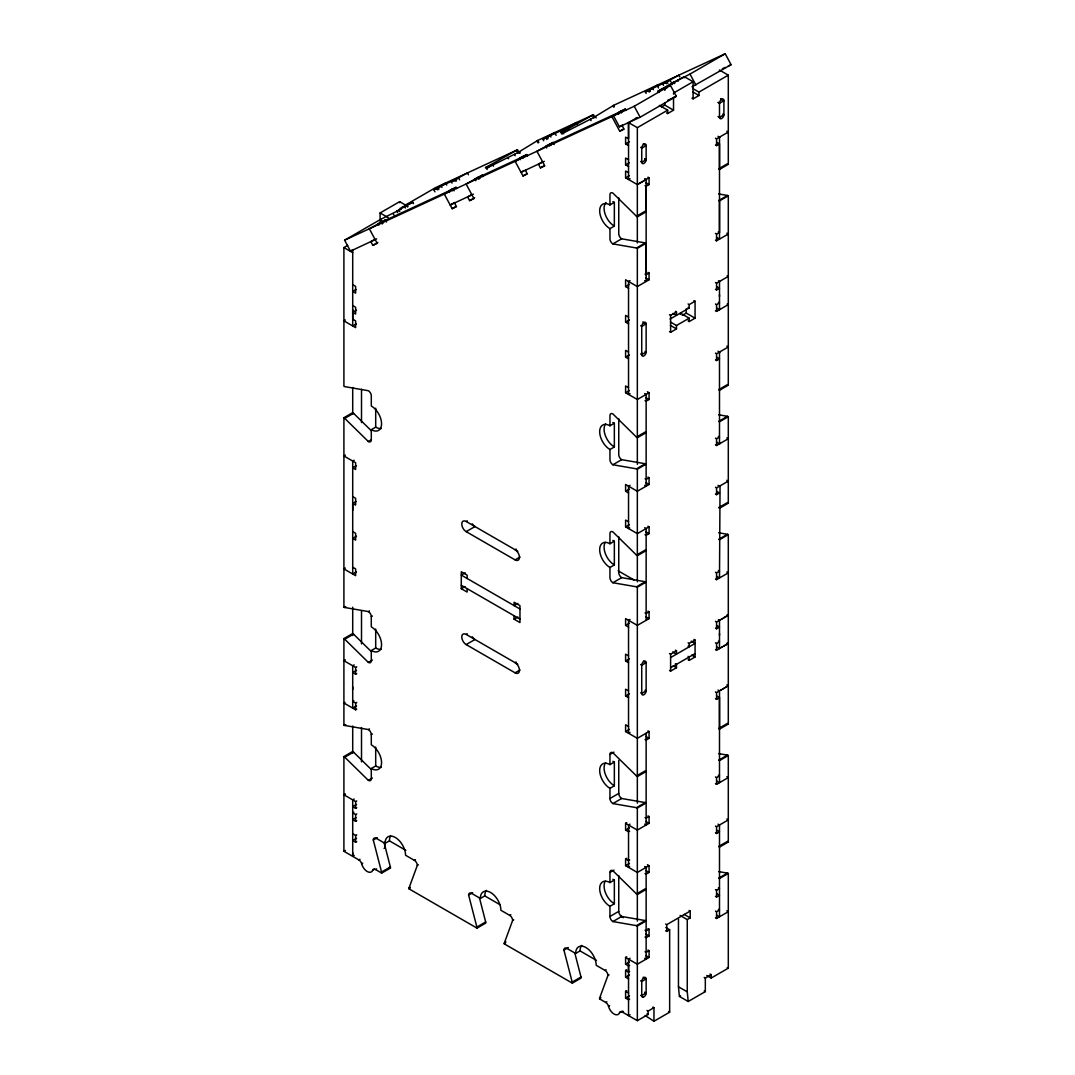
<?xml version="1.0" encoding="UTF-8"?>
<svg xmlns="http://www.w3.org/2000/svg" width="1075" height="1075" viewBox="0 0 1075 1075"><rect width="100%" height="100%" fill="white"/><g stroke="black" fill="none" stroke-linecap="round" stroke-linejoin="round"><path stroke-width="1.5" d="M371.251 769.498L353.541 752.11A4.152 2.392 60 0 0 352.708 751.492L343.906 756.572L343.906 851.279L358.902 859.933A4.152 2.392 60 0 1 361.657 863.789A8.304 4.797 60 0 0 367.193 871.502A8.304 4.797 60 0 0 372.729 870.172A4.152 2.392 60 0 1 375.498 869.514L376.599 868.882M352.708 689.586L352.708 686.938M352.708 538.709L352.708 461.054L354.172 460.208M352.708 510.464L352.708 503.409L356.013 501.501M352.708 309.573L352.708 319.168L355.637 320.861L355.637 327.633L343.906 320.861L345.371 320.014M628.566 978.908L625.596 977.202L625.596 970.429L628.539 972.123L628.539 965.914L629.628 965.269M637.341 242.923L637.341 216.223M644.678 178.652L646.142 179.498L646.142 211.788L637.341 216.868L637.341 127.67L628.539 122.59L628.539 138.836L625.596 137.143L625.596 143.916L628.539 145.609M640.633 353.971L641.735 354.602L641.735 326.37A3.117 1.801 -60 0 1 643.938 322.554A3.117 1.801 -60 0 1 646.142 323.83L646.142 352.062A3.117 1.801 -60 0 1 643.938 355.879A3.117 1.801 -60 0 1 641.735 354.602L641.735 352.842M645.04 274.058L646.142 274.703L646.142 186.271L649.072 184.578L649.072 177.805L647.97 177.173M719.498 296.512L719.498 294.671M726.834 684.963L728.299 685.81L728.299 724.039L719.498 729.119L719.498 690.889L728.299 685.81L728.299 534.638A4.152 2.405 60 0 0 727.466 534.302L718.611 532.757M719.498 635.338L719.498 633.511M715.466 233.409L716.568 234.041L719.498 232.348L719.498 143.916L716.743 142.33M718.611 193.93L727.466 195.475A4.152 2.392 60 0 1 728.299 195.811L728.299 385.213L719.498 390.292A4.152 2.405 60 0 1 718.664 389.674L727.466 384.581A4.152 2.405 60 0 0 728.299 385.213M728.299 164.354A4.152 2.405 60 0 1 727.466 163.736L718.664 168.815A4.152 2.405 60 0 0 719.498 169.433L728.299 164.354L728.299 75.156L720.048 70.386M479.477 897.961L485.685 921.987A4.152 2.392 60 0 1 485.806 923.035L477.004 928.115L408.93 888.81A4.152 2.392 60 0 1 409.051 887.91L417.315 865.415L418.417 864.784M574.803 953.001L580.997 977.027A4.152 2.392 60 0 1 581.118 978.062L572.317 983.141L504.242 943.837A4.152 2.392 60 0 1 504.363 942.95L512.627 920.455L513.729 919.81M623.446 1011.4L622.344 1012.032A4.152 2.392 60 0 0 619.576 1012.69A8.304 4.797 60 0 1 614.04 1014.021A8.304 4.797 60 0 1 608.517 1006.308A4.152 2.392 60 0 0 605.749 1002.451L599.554 998.877A4.139 2.392 60 0 1 599.675 997.976L607.939 975.482L609.041 974.85M493.506 166.168L492.592 164.448L487.432 167.754L517.922 152.556L537.728 140.435L593.413 114.689L594.878 117.43M593.413 114.689L561.258 132.628L568.514 129.349L563.367 132.642L565.88 131.755L592.352 118.25L613.65 105.323L725.208 53.75L731.094 64.702L692.018 86.82M519.332 153.214L517.492 149.788L485.336 167.727L492.592 164.448M715.466 282.537L716.568 283.168L719.686 281.368M715.466 310.769L716.568 311.401L719.686 309.6M724.268 617.547L723.529 617.977M725.37 616.916L724.631 617.346M726.472 616.284L725.733 616.701M727.56 615.639L726.834 616.069M715.466 621.363L716.568 621.995L719.686 620.194M722.427 618.609L721.513 619.146M353.447 855.928L352.708 856.358L352.708 852.824M724.268 645.793L723.529 646.209M725.37 645.148L724.631 645.578M726.472 644.516L725.733 644.946M727.56 643.885L726.834 644.301M715.466 649.596L716.568 650.241L719.686 648.44M722.427 646.841L721.513 647.378M380.093 221.517L380.093 212.957L399.658 201.657L407.909 206.427M376.667 238.865L350.49 251.147L344.591 240.195L380.778 219.3L399.027 210.189L399.766 211.56M404.751 205.459L435.563 187.668L517.492 149.788M397.575 212.568L396.85 211.197L404.67 206.682L412.719 202.275L413.458 203.645M434.999 191.847L433.897 189.791L445.641 183.005L446.743 185.061M433.897 189.791L441.193 186.082L441.933 187.453M386.516 222.028L385.414 219.972L369.316 228.76L377.204 243.353L372.837 245.369L370.875 241.714L374.651 239.537M452.078 183.086L451.339 181.729L454.282 180.022L455.021 181.393M385.414 219.972L382.472 221.665L383.211 223.036M451.339 181.729L467.437 172.927L468.418 174.755M371.251 430.672L353.541 413.284A4.152 2.405 60 0 0 352.708 412.666L343.906 417.745A4.152 2.405 60 0 1 344.739 418.377L368.362 441.543A4.152 2.392 60 0 0 371.292 439.85L371.292 429.691A14.526 8.385 60 0 0 381.558 423.765A14.526 8.385 60 0 0 371.292 405.974L371.292 395.802A4.152 2.392 60 0 0 368.362 390.722L344.739 386.637A4.152 2.392 60 0 1 343.906 386.288L343.906 247.573L347.695 245.382M456.768 188.676L456.042 187.319L451.675 189.334L448.745 191.028L449.471 192.398M456.042 187.319L444.297 194.091L452.158 208.698L456.512 206.682L454.55 203.027M543.668 140.744L542.929 139.374L554.673 132.601L556.138 135.343M482.944 176.582L482.205 175.212L466.107 184.013L473.954 198.62L469.6 200.635L467.638 196.98L471.401 194.803M350.49 251.147L352.748 249.843M542.929 139.374L550.225 135.665L550.964 137.036M482.205 175.212L479.275 176.905L480.001 178.275M561.849 134.053L560.371 131.311L563.313 129.618L564.415 131.674M560.371 131.311L576.469 122.523L577.45 124.337M527.61 155.929L526.871 154.558L522.517 156.574L519.574 158.267L520.313 159.637M516.605 160.498L517.33 160.067M518.808 159.221L519.534 158.791M520.999 157.944L521.738 157.528M523.202 156.681L524.425 157.165M526.871 154.558L515.14 161.344L522.987 175.951L527.355 173.922L525.393 170.28M372.837 245.369L377.863 242.466M554.149 144.52L553.034 142.464L536.936 151.252L544.797 165.859L540.429 167.875L538.468 164.233L542.243 162.043M553.034 142.464L550.104 144.157L550.843 145.528M646.075 93.404L645.336 92.033L657.067 85.248L658.545 87.989M454.591 202.503L450.183 205.043L473.457 194.118M645.336 92.033L652.633 88.311L653.372 89.682M663.517 85.328L662.778 83.957L665.721 82.264L666.446 83.635M662.778 83.957L678.876 75.169L679.857 76.997M625.999 110.443L625.26 109.072L620.907 111.088L617.964 112.781L618.703 114.152M452.158 208.698L455.921 206.521M344.591 240.195L611.89 116.597L625.26 109.072M658.814 92.463L658.075 91.093L663.947 87.693L673.944 82.17L674.683 83.541M672.507 84.549L671.768 83.178L689.989 74.081L725.208 53.75M469.6 200.635L474.626 197.719M664.726 90.112L664.726 87.975L684.291 76.674L693.093 81.754L693.093 98.873L691.991 98.228M634.237 106.264L670.437 85.368L676.323 96.333L640.136 117.215L619.415 126.796L613.529 115.845L634.237 106.264L640.136 117.215M523.955 170.602L521.026 172.296L544.299 161.357M522.987 175.951L526.763 173.76M540.429 167.875L544.205 165.698M693.093 81.754L673.528 93.055L673.528 94.116M619.415 126.796L622.358 125.103M637.341 117.498L628.539 122.59L628.539 179.498L630.004 178.652M661.421 106.989L664.726 105.081L673.528 110.161L673.528 97.328M611.89 116.597L619.751 131.204L623.527 129.027M356.013 289.538L352.708 291.446L355.637 293.139L355.637 286.367L352.708 284.673M637.341 127.67L667.656 110.161L667.656 113.547L666.554 112.915M692.905 88.593L698.952 92.087L728.299 75.156M667.656 113.547L673.528 110.161M693.093 98.873L698.952 95.487L698.952 92.087M625.596 143.916L629.372 141.739M356.483 310.164L352.708 312.341L355.637 314.034L355.637 307.262L352.708 305.569M641.735 148.162L646.142 145.609L643.199 143.916M628.539 159.732L625.596 158.038L625.596 164.811L629.372 162.634M356.376 323.83L352.708 325.94L352.708 250.112M646.142 159.732L641.735 162.271L641.735 148.001A3.117 1.801 -60 0 1 643.938 144.198A3.117 1.801 -60 0 1 646.142 145.461L646.142 159.732L644.678 158.885M719.498 117.377L723.905 114.837L723.905 100.566A3.117 1.801 -60 0 0 721.701 99.303A3.117 1.801 -60 0 0 719.498 103.106L719.498 117.377L718.033 116.53M628.539 172.726L625.596 171.032L625.596 177.805L629.372 175.628M625.596 177.805L637.341 184.578L638.066 184.161M640.27 182.884L638.805 183.731M642.474 181.621L641.009 182.468M644.678 180.345L643.199 181.191M637.341 184.578L649.072 177.805M715.466 138.205L716.568 138.836L720.237 136.727M718.033 136.297L719.498 137.143L728.299 132.064L726.834 131.217M645.403 179.915L646.142 179.498M727.56 132.48L728.299 132.064M609.955 228.653A14.526 8.385 60 0 1 599.675 210.861A14.526 8.385 60 0 1 609.955 204.935L614.349 202.396L614.349 226.113L609.955 228.653L609.955 238.811A4.152 2.392 60 0 0 612.884 243.891L636.494 247.989A4.152 2.392 60 0 1 637.341 248.325L646.142 243.246L646.142 281.475L644.678 280.629M715.466 144.977L716.568 145.609L719.498 143.916M609.955 204.935L609.955 194.763A4.152 2.392 60 0 1 612.884 193.07L636.494 216.25L645.296 211.17A4.152 2.405 60 0 0 646.142 211.788M612.884 243.891L621.686 238.811L645.296 242.91A4.152 2.392 60 0 1 646.142 243.246M636.494 247.989L645.296 242.91M727.466 195.475L718.664 200.555A4.152 2.392 60 0 1 719.498 200.891L728.299 195.811M344.739 418.377L353.541 413.284M371.292 429.691L375.699 427.151A14.526 8.385 60 0 0 381.356 428.455M630.004 280.629L628.539 281.475L628.539 394.417L630.004 393.571M647.97 272.365L649.072 273.01L649.072 279.782L637.341 286.555L625.596 279.782L625.596 286.555L629.372 284.378M646.142 274.703L649.072 273.01M368.362 441.543L370.875 440.092M727.56 234.471L728.299 234.041L726.834 233.194M345.371 455.128L343.906 455.975L343.906 607.147A4.152 2.392 60 0 0 344.739 607.496L368.362 611.581L369.451 610.949M715.466 240.182L716.568 240.813L728.299 234.041M356.483 465.65L352.708 467.84L355.637 469.533L355.637 462.747L343.906 455.975L343.906 417.745M628.539 317.058L625.596 315.365L625.596 322.137L629.372 319.96M718.396 280.844L719.498 281.475L728.299 276.396L727.197 275.764M669.51 314.706L670.612 315.351L676.484 311.965L676.484 315.351L673.178 313.443M688.094 303.983L689.196 304.615L695.068 301.228L695.068 318.173L689.196 321.559L688.094 320.928M715.466 289.309L716.568 289.941L719.498 288.248L716.743 286.662M670.061 319.047L689.196 308.001L689.196 304.615M682.222 315.418L686.267 313.094L695.068 318.173M670.424 322.016L676.484 325.51L689.196 318.173L689.196 321.559M628.539 352.062L625.596 350.369L625.596 357.142L629.372 354.965M715.466 303.997L716.568 304.628L719.498 302.935L718.396 302.303M669.51 331.651L670.612 332.283L676.484 328.896L676.484 325.51M641.735 354.602L646.142 352.062L645.04 351.431M716.743 308.122L719.498 309.707L728.299 304.628L727.197 303.997M356.376 571.887L352.708 573.996L352.708 538.427L356.483 536.25M628.539 387.645L625.596 385.952L625.596 392.724L629.372 390.547M345.371 568.07L343.906 568.917L355.637 575.689L355.637 568.917L352.708 567.224M645.04 400.558L646.142 401.19L649.072 399.497L649.072 392.724L637.341 399.497L625.596 392.724M715.466 353.124L716.568 353.756L728.299 346.983L726.834 346.137M716.568 442.134L719.498 443.827L719.498 352.062L720.237 351.646M715.466 359.897L716.568 360.542L719.498 358.848L716.743 357.249M609.955 449.511A14.526 8.385 60 0 1 599.675 431.72A14.526 8.385 60 0 1 609.955 425.781L614.349 423.241L614.349 446.958L609.955 449.511L609.955 459.67A4.152 2.392 60 0 0 612.884 464.749L636.494 468.848A4.152 2.392 60 0 1 637.341 469.184L646.142 464.104A4.152 2.392 60 0 0 645.296 463.755L621.686 459.67L612.884 464.749M520.018 557.025L515.073 559.887L466.174 531.641A6.222 3.588 60 0 1 461.766 524.022A6.222 3.588 60 0 1 466.174 521.482L467.262 520.851M466.174 531.641L474.975 526.562A6.222 3.588 60 0 1 472.194 523.821M636.494 437.108L645.296 432.016A4.152 2.405 60 0 0 646.142 432.647L637.341 437.727A4.152 2.405 60 0 1 636.494 437.108L612.884 413.929A4.152 2.392 60 0 0 609.955 415.622L609.955 425.781M343.906 607.147L345.008 606.515M344.739 607.496L345.841 606.851M371.251 651.531L353.541 634.143A4.152 2.392 60 0 0 352.708 633.524L343.906 638.604A4.152 2.392 60 0 1 344.739 639.222L368.362 662.402A4.152 2.392 60 0 0 371.292 660.708L371.292 650.55A14.526 8.385 60 0 0 381.558 644.61A14.526 8.385 60 0 0 371.292 626.832L371.292 616.66L372.393 616.029M636.494 468.848L645.296 463.755M728.299 416.67A4.152 2.405 60 0 0 727.466 416.321L718.664 421.413A4.152 2.405 60 0 1 719.498 421.749L728.299 416.67L728.299 503.181L719.498 508.273A4.152 2.405 60 0 1 718.664 507.642L727.466 502.562A4.152 2.405 60 0 0 728.299 503.181M344.739 639.222L353.541 634.143M465.206 572.854L461.296 575.112L519.991 609.001M516.175 549.083L515.073 549.715A6.222 3.588 60 0 1 519.48 557.334A6.222 3.588 60 0 1 515.073 559.887M630.004 485.336L628.539 486.182L628.539 528.537L629.628 527.906M647.97 477.085L649.072 477.717L649.072 484.489L637.341 491.262L625.596 484.489L625.596 491.262L629.372 489.085M649.072 477.717L646.142 479.41L645.04 478.778M715.466 438.116L716.568 438.748L719.498 437.055L718.396 436.423M467.141 578.511L467.141 575.125L461.282 571.739L461.282 588.683L465.045 586.507M345.371 659.835L343.906 660.682L343.906 725.114A4.152 2.392 60 0 0 344.739 725.464L368.362 729.549L369.451 728.917M715.466 444.889L716.568 445.52L728.299 438.748L726.834 437.901M719.498 443.827L720.237 443.411M371.292 650.55L375.699 648.01A14.526 8.385 60 0 0 381.356 649.3M354.172 664.914L352.708 665.761L352.708 708.116L356.564 705.899M343.906 638.604L343.906 660.682L355.637 667.454L356.739 666.822M368.362 662.402L372.393 660.077M356.564 670.316L352.708 672.547L355.637 674.24L356.739 673.595M628.539 521.765L625.596 520.072L625.596 526.844L629.372 524.667M609.955 567.479A14.526 8.385 60 0 1 599.675 549.688A14.526 8.385 60 0 1 609.955 543.762L614.349 541.222L614.349 564.939L609.955 567.479L609.955 577.638A4.152 2.392 60 0 0 612.884 582.731L636.494 586.816A4.152 2.392 60 0 1 637.341 587.152L646.142 582.072A4.152 2.392 60 0 0 645.296 581.736L621.686 577.638L612.884 582.731M727.748 481.425L726.834 480.256M345.008 702.405L343.906 703.037L355.637 709.809L356.739 709.178M645.04 534.678L646.142 535.31L649.072 533.617L649.072 526.844L637.341 533.617L625.596 526.844M715.466 487.244L716.568 487.875L728.299 481.103M716.568 576.254L719.498 577.947L720.048 485.873M517.868 603.438L514.092 605.628L514.092 602.228L519.964 605.628L519.964 622.559L514.092 619.173L514.092 615.787M520.018 669.967L515.073 672.829L466.174 644.583A6.222 3.588 60 0 1 461.766 636.964A6.222 3.588 60 0 1 466.174 634.425L467.262 633.793M353.809 700.712L352.708 701.343L355.637 703.037L356.739 702.405M715.466 494.016L716.568 494.661L719.498 492.968L716.743 491.369M466.174 644.583L474.975 639.504A6.222 3.588 60 0 1 472.194 636.763M514.092 619.173L517.868 616.996M636.494 555.076L645.296 549.997A4.152 2.405 60 0 0 646.142 550.615L637.341 555.708A4.152 2.405 60 0 1 636.494 555.076L612.884 531.897A4.152 2.392 60 0 0 609.955 533.59L609.955 543.762M343.906 725.114L345.008 724.483M344.739 725.464L345.841 724.832M343.906 756.572A4.152 2.392 60 0 1 344.739 757.203L368.362 780.369A4.152 2.392 60 0 0 371.292 778.676L371.292 768.517A14.526 8.385 60 0 0 381.558 762.592A14.526 8.385 60 0 0 371.292 744.8L371.292 734.628L372.393 733.997M636.494 586.816L645.296 581.736M727.466 534.302L718.664 539.381A4.152 2.405 60 0 1 719.498 539.717L728.299 534.638M344.739 757.203L353.541 752.11M516.175 662.025L515.073 662.657A6.222 3.588 60 0 1 519.48 670.276A6.222 3.588 60 0 1 515.073 672.829M371.292 768.517L375.699 765.978A14.526 8.385 60 0 0 381.356 767.281M630.004 619.455L628.539 620.302L628.539 733.244L630.004 732.397M647.97 611.191L649.072 611.836L649.072 618.609L637.341 625.381L625.596 618.609L625.596 625.381L629.372 623.204M649.072 611.836L646.142 613.529L645.04 612.898M715.466 572.236L716.568 572.867L719.498 571.174L718.396 570.543M356.739 800.942L355.637 801.574L343.906 794.801L344.632 794.385M368.362 780.369L372.393 778.045M343.906 794.801L345.371 793.955M715.466 579.008L716.568 579.64L728.299 572.867L726.834 572.021M354.172 799.034L352.708 799.881L352.708 856.358L354.186 855.498M356.564 804.436L352.708 806.667L355.637 808.36L356.739 807.715M353.809 812.243L352.708 812.875L355.637 814.568L356.739 813.936M628.539 655.884L625.596 654.191L625.596 660.964L629.372 658.787M355.986 817.726L352.681 819.634L355.637 821.34L356.739 820.709M718.396 619.67L719.498 620.302L728.299 615.222L727.197 614.591M352.681 833.757L355.637 835.463L356.739 834.832M669.51 653.533L670.612 654.178L676.484 650.792L676.484 654.178L672.628 651.947M688.094 642.81L689.196 643.441L695.068 640.055L695.068 657L689.196 660.386L688.094 659.754M715.466 628.136L716.568 628.781L719.498 627.074L716.743 625.489M356.564 838.325L352.708 840.543L355.637 842.236L356.739 841.604M670.612 657.564L695.068 643.441L691.158 641.184M343.906 851.279L345.384 850.419M670.612 667.723L695.068 653.613M384.165 842.934L390.359 866.961A4.152 2.392 60 0 1 390.48 868.009L381.679 873.088A4.152 2.392 60 0 0 381.558 872.04L373.294 840.005L377.325 837.68M628.539 690.889L625.596 689.196L625.596 695.982L629.372 693.792M715.466 642.823L716.568 643.455L719.498 641.762L718.396 641.13M669.51 670.477L670.612 671.109L676.484 667.723L676.484 664.337L675.382 663.705M716.743 646.948L719.498 648.534L728.299 643.455L727.197 642.823M373.294 840.005A4.152 2.392 60 0 1 376.237 838.312L385.038 843.391L389.432 840.852A14.526 8.385 60 0 1 390.588 836.068M358.902 859.933L359.991 859.288M384.044 848.43L385.025 847.866L385.025 842.142M361.657 863.789L362.759 863.144M372.729 870.172L374.382 869.218M381.558 872.04L390.359 866.961M628.539 726.472L625.596 724.778L625.596 731.551L629.372 729.374M385.038 843.391A14.526 8.385 60 0 1 395.304 837.465A14.526 8.385 60 0 1 405.571 855.257L414.372 860.336L415.474 859.704M720.962 690.043L721.701 689.626M723.166 688.779L723.905 688.349M725.37 687.503L726.095 687.086M727.56 686.24L728.299 685.81M645.04 739.385L646.142 740.017L649.072 738.323L649.072 731.551L637.341 738.323L625.596 731.551M715.466 691.951L716.568 692.582L719.498 690.889L718.033 690.043M612.884 803.576L621.686 798.497L645.296 802.582A4.152 2.392 60 0 1 646.142 802.931L637.341 808.01A4.152 2.392 60 0 0 636.494 807.674L612.884 803.576A4.152 2.392 60 0 1 609.955 798.497L609.955 788.338A14.526 8.385 60 0 1 599.675 770.547A14.526 8.385 60 0 1 609.955 764.621L609.955 754.448L613.986 752.124M715.466 698.723L716.568 699.368L719.498 697.675L719.498 782.654L716.568 780.961M609.955 764.621L614.349 762.067L614.349 785.785L609.955 788.338M409.051 887.91L410.153 887.278M408.93 888.81L410.018 888.178M636.494 775.935L645.296 770.856A4.152 2.392 60 0 0 646.142 771.474L637.341 776.553A4.152 2.392 60 0 1 636.494 775.935L612.884 752.755A4.152 2.392 60 0 0 609.955 754.448M609.955 798.497L618.757 793.417L618.757 760.374M477.004 928.115A4.152 2.392 60 0 0 476.883 927.08L468.619 895.032L472.651 892.707M636.494 807.674L645.296 802.582M728.299 755.497A4.152 2.392 60 0 0 727.466 755.147L718.651 760.24A4.152 2.392 60 0 1 719.498 760.576L728.299 755.497L728.299 842.007L719.498 847.1A4.152 2.392 60 0 1 718.651 846.468L727.466 841.389A4.152 2.392 60 0 0 728.299 842.007M468.619 895.032A4.152 2.392 60 0 1 471.549 893.338L480.35 898.431L484.758 895.892A14.526 8.385 60 0 1 486.424 890.369M629.628 831.15L628.539 831.795L625.596 830.088L625.596 823.316L626.698 822.684M630.004 824.162L628.539 825.009L628.539 867.364L629.628 866.732M625.596 830.088L629.453 827.871M625.596 823.316L637.341 830.088L649.072 823.316L649.072 816.543L646.142 818.236L645.04 817.605M715.466 776.943L716.568 777.574L719.498 775.881L718.396 775.25M715.466 783.715L716.568 784.347L728.299 777.574L726.834 776.728M476.883 927.08L485.685 921.987M480.35 898.431A14.526 8.385 60 0 1 490.617 892.492A14.526 8.385 60 0 1 500.896 910.283L509.698 915.363L510.8 914.731M645.04 873.505L646.142 874.136L649.072 872.443L649.072 865.671L637.341 872.443L625.596 865.671L625.596 858.898L626.698 858.253M629.628 859.96L628.539 860.591L625.596 858.898M612.884 921.557L621.686 916.464L645.296 920.563A4.152 2.392 60 0 1 646.142 920.899L637.341 925.978A4.152 2.392 60 0 0 636.494 925.642L612.884 921.557A4.152 2.392 60 0 1 609.955 916.464L609.955 906.306A14.526 8.385 60 0 1 599.675 888.514A14.526 8.385 60 0 1 609.955 882.588L609.955 872.416L613.986 870.092M625.596 865.671L629.453 863.453M504.363 942.95L506.016 941.996M609.955 882.588L614.349 880.049L614.349 903.766L609.955 906.306M504.242 943.837L505.344 943.205M715.466 826.07L716.568 826.702L728.299 819.929L726.834 819.083M715.466 832.843L716.568 833.488L719.498 831.795L716.743 830.196M636.494 893.903L645.296 888.823A4.152 2.392 60 0 0 646.142 889.442L637.341 894.534A4.152 2.392 60 0 1 636.494 893.903L612.884 870.723A4.152 2.392 60 0 0 609.955 872.416M609.955 916.464L618.757 911.385L618.757 875.601M572.317 983.141A4.152 2.392 60 0 0 572.196 982.107L563.932 950.072L568.326 947.532M563.932 950.072A4.152 2.392 60 0 1 566.861 948.378L575.663 953.458L580.07 950.918A14.526 8.385 60 0 1 581.736 945.395M636.494 925.642L645.296 920.563M728.299 873.464A4.152 2.392 60 0 0 727.466 873.128L718.651 878.208A4.152 2.392 60 0 1 719.498 878.544L728.299 873.464L728.299 968.172L711.18 978.048L706.786 975.509M645.04 937.037L646.142 937.669L649.072 935.976L649.072 929.203L646.142 930.896L645.04 930.265M715.466 889.603L716.568 890.234L719.498 888.541L718.396 887.91M665.627 924.03L666.728 924.661L690.204 911.103L690.204 917.889L687.261 919.582L680.112 915.443M715.466 896.375L716.568 897.02L719.498 895.314L716.743 893.728M572.196 982.107L580.997 977.027M665.627 930.802L666.728 931.434L669.658 929.741L669.658 1012.193L653.963 1021.25L645.161 1015.539M628.539 965.914L625.596 964.208L625.596 957.435L626.698 956.804M575.663 953.458A14.526 8.385 60 0 1 585.942 947.532A14.526 8.385 60 0 1 596.208 965.31L605.01 970.402L606.112 969.757M630.004 958.282L628.539 959.128L628.539 1015.606L630.017 1014.746M625.596 964.208L629.453 961.991M625.596 957.435L637.341 964.208L649.072 957.435L649.072 950.663L646.142 952.356L645.04 951.724M715.466 911.062L716.568 911.694L719.498 910.001L718.396 909.369M625.596 970.429L626.698 969.784M715.466 917.835L716.568 918.467L728.299 911.694L726.834 910.848M628.539 972.123L629.628 971.491M625.596 977.202L629.453 974.985M599.675 997.976L600.777 997.345M599.554 998.877L600.656 998.232M605.749 1002.451L606.851 1001.806M629.628 999.159L628.539 999.79L625.596 998.097L625.596 991.325L626.698 990.68M608.517 1006.308L609.619 1005.663M625.596 998.097L629.453 995.867M641.735 995.558L646.142 993.018L644.678 992.171M619.576 1012.69L622.331 1011.105M646.989 1010.446L648.091 1011.091L653.963 1007.692L653.963 1021.25M704.219 977.417L705.321 978.048L711.18 974.662L711.18 978.048M622.344 1012.032L637.341 1020.686L648.091 1014.478L648.091 1011.091M678.459 919.017L678.459 986.783L679.4 996.404L680.462 995.786M679.4 996.404L688.202 1001.483L705.321 991.607L705.321 978.048M401.889 207.287L402.668 206.924M403.434 206.575L412.719 202.275M671.768 83.178L673.944 82.17M396.85 211.197L399.027 210.189M658.075 91.093L670.437 85.368M523.942 156.251L474.908 178.92L475.889 180.748M722.413 68.719L725.303 67.376M728.205 66.045L731.094 64.702M667.83 100.257L669.376 99.545M670.142 99.182L671.687 98.47M672.466 98.107L674.012 97.395M674.778 97.046L676.323 96.333M636.145 118.062L636.938 117.686M619.751 131.204L624.105 129.188L622.143 125.533M643.132 997.157L641.99 996.834A2.311 1.33 -60 0 1 641.735 995.974L641.735 981.435A3.117 1.801 -59.9 0 1 643.938 977.632A3.117 1.801 -59.9 0 1 646.142 978.895L646.142 993.434A2.311 1.33 -60 0 1 645.887 994.59L644.946 996.028A3.776 2.177 -60 0 1 643.132 997.143M718.611 414.789L727.466 416.321M718.611 753.615L727.466 755.147M718.611 871.597L727.466 873.128M720.599 98.658L723.905 100.566M721.379 99.263L723.905 100.714L719.498 103.254L718.033 102.407M718.396 102.474L719.498 103.106M692.905 91.98L698.952 95.487M722.803 114.044L723.905 114.689A3.117 1.801 -60 0 1 721.701 118.492A3.117 1.801 -60 0 1 719.498 117.229M664.726 87.975L665.828 88.607M659.405 105.404L667.656 110.161M640.633 147.369L641.735 148.001M645.04 158.939L646.142 159.584A3.117 1.801 -60 0 1 643.938 163.387A3.117 1.801 -60 0 1 641.735 162.123L640.633 161.492M625.596 164.811L628.539 166.504M645.766 182.669L649.072 184.578M645.04 185.639L646.142 186.271M718.396 231.716L719.498 232.348M716.568 237.427L719.498 239.12L719.498 200.891M693.966 300.597L695.068 301.228M645.766 277.874L649.072 279.782M688.094 307.369L689.196 308.001M689.196 318.173L680.394 313.094L680.394 314.357M675.382 311.32L676.484 311.965M625.596 286.555L628.539 288.248M718.033 351.216L719.498 352.062M670.424 325.402L676.484 328.896M642.837 321.922L646.142 323.83L641.735 326.37L640.633 325.738M625.596 322.137L628.539 323.83M380.093 212.957L388.344 217.714M625.596 357.142L628.539 358.848M647.419 391.77L649.072 392.724M644.678 393.571L646.142 394.417L646.142 486.182L644.678 485.336M645.766 397.589L649.072 399.497M343.906 247.573L352.708 252.652M718.033 485.336L719.498 486.182M645.766 482.581L649.072 484.489M625.596 491.262L628.539 492.955M647.97 526.212L649.072 526.844M644.678 527.691L646.142 528.537L646.142 620.302M645.766 531.708L649.072 533.617M618.138 570.798L634.048 579.989M693.966 639.423L695.068 640.055M645.766 616.701L649.072 618.609M688.094 646.196L689.196 646.827L689.196 643.441M466.174 521.482L517.76 551.273M691.762 655.092L695.068 657M688.094 656.368L689.196 657L689.196 660.386M675.382 650.147L676.484 650.792M625.596 625.381L628.539 627.074M673.178 665.828L676.484 667.723M716.743 696.076L719.498 697.675M643.388 661.071L646.142 662.657L646.142 690.889A3.117 1.801 -60 0 1 643.938 694.705A3.117 1.801 -60 0 1 641.735 693.429L640.633 692.797M352.708 496.637L355.637 498.33L355.637 505.102L352.708 503.409M640.633 664.565L641.735 665.197L646.142 662.657A3.117 1.801 -60 0 0 643.938 661.38A3.117 1.801 -60 0 0 641.735 665.197L641.735 693.429L646.142 690.889L645.04 690.257M625.596 660.964L628.539 662.657M461.296 585.284L519.991 619.16M461.282 588.683L467.141 592.07L467.141 588.683M352.708 531.641L355.637 533.334L355.637 540.12L352.708 538.427M625.596 695.982L628.539 697.675M647.97 730.919L649.072 731.551M645.766 736.429L649.072 738.323M466.174 634.425L517.76 664.216M718.033 824.162L719.498 825.009L719.498 916.773L716.568 915.08M647.97 815.912L649.072 816.543M645.766 821.407L649.072 823.316M644.678 824.162L646.142 825.009L646.142 733.244M647.419 864.717L649.072 865.671M644.678 866.517L646.142 867.364L646.142 959.128L644.678 958.282M645.766 870.548L649.072 872.443M689.102 910.471L690.204 911.103M684.143 914.395L690.204 917.889M665.801 927.523L669.658 929.741M727.197 967.527L728.299 968.172M647.97 928.572L649.072 929.203M620.436 916.061L623.272 917.701M645.766 934.067L649.072 935.976M710.078 974.031L711.18 974.662M647.97 950.031L649.072 950.663M645.766 955.527L649.072 957.435M704.219 990.962L705.321 991.607M678.459 986.783L687.261 991.862L688.202 1001.483M643.199 977.202L646.142 978.895L641.735 981.435L640.633 980.803M389.432 840.852L405.866 850.338M484.758 895.892L499.808 904.586M580.07 950.918L596.504 960.405M645.04 992.803L646.142 993.434M640.633 995.343L641.735 995.974M668.556 1011.548L669.658 1012.193M625.596 991.325L628.566 993.031M652.861 1007.06L653.963 1007.692M646.989 1013.832L648.091 1014.478M389.325 867.337L390.48 868.009M375.498 869.514L381.679 873.088M689.989 74.081L695.888 85.032M677.64 79.792L678.365 81.162M671.055 82.076L670.074 80.249L648.265 90.34L649.246 92.154M667.145 81.942L667.884 83.312M666.124 86.685L666.863 88.056M663.947 87.693L665.049 89.749M649.703 90.018L650.429 91.375M620.907 111.088L621.646 112.458M621.431 112.888L620.692 111.518L545.737 146.173L546.732 148.001M613.65 105.323L614.389 106.694M612.911 105.767L613.637 107.137M595.429 116.557L596.168 117.928M592.486 115.213L593.951 117.954M590.323 119.271L591.062 120.628M568.648 129.43L567.667 127.602L545.858 137.681L546.852 139.508M564.738 129.296L565.477 130.666M562.722 131.688L563.824 133.743M561.97 132.373L562.709 133.743M547.296 137.358L548.022 138.729M548.68 144.48L549.419 145.851M537.728 140.435L538.83 142.491M536.976 140.879L538.091 142.921M522.517 156.574L523.243 157.944M519.507 151.669L520.246 153.04M516.551 150.312L518.029 153.053M514.401 154.37L515.127 155.741M507.857 157.393L508.596 158.764M486.8 166.786L487.539 168.157M486.048 167.472L487.15 169.528M477.838 177.227L478.953 179.283M459.616 179.834L458.635 178.007L436.84 188.098L437.821 189.926M455.706 179.7L456.445 181.07M454.08 190.839L453.099 189.012L378.145 223.667L378.884 225.038M451.675 189.334L452.414 190.705M438.264 187.776L438.99 189.146M435.563 187.668L436.289 189.039M406.847 205.674L407.586 207.032M404.67 206.682L405.409 208.039M400.343 207.999L401.083 209.37M393.154 213.576L393.893 214.946M380.778 219.3L381.518 220.671M381.047 221.987L382.149 224.043M719.498 70.063L719.498 71.084M719.498 137.143L719.498 169.433M719.498 281.475L719.498 309.707M719.498 620.302L719.498 648.534M716.568 138.836L716.568 145.609M716.568 234.041L716.568 240.813M716.568 283.168L716.568 289.941M716.568 304.628L716.568 311.401M716.568 353.756L716.568 360.542M716.568 438.748L716.568 445.52M716.568 487.875L716.568 494.661M716.568 572.867L716.568 579.64M716.568 621.995L716.568 628.781M716.568 643.455L716.568 650.241M716.568 692.582L716.568 699.368M716.568 777.574L716.568 784.347M716.568 826.702L716.568 833.488M716.568 890.234L716.568 897.02M716.568 911.694L716.568 918.467M687.261 919.582L687.261 991.862M686.267 308.848L686.267 313.094M684.291 76.674L684.291 77.749M670.612 315.351L670.612 332.283M670.612 654.178L670.612 671.109M666.728 924.661L666.728 931.434M664.726 102.945L664.726 105.081M637.341 248.325L637.341 464.346M637.341 469.184L637.341 581.817M637.341 587.152L637.341 803.173M637.341 808.01L637.341 921.087M637.341 925.978L637.341 1020.686M618.757 197.948L618.757 233.732A4.152 2.392 60 0 0 621.686 238.811M618.757 418.793L618.757 454.591A4.152 2.392 60 0 0 621.686 459.67M618.757 536.774L618.757 572.558A4.152 2.392 60 0 0 621.686 577.638M399.658 201.657L399.658 202.732M399.658 209.141L399.658 210.216M375.699 408.178L375.699 427.151M375.699 629.023L375.699 648.01M375.699 747.004L375.699 765.978M361.509 389.244L361.509 422.556M361.509 610.64L361.509 643.925M361.509 727.547L361.509 761.839M355.637 667.454L355.637 674.24M355.637 703.037L355.637 709.809M355.637 801.574L355.637 808.36M355.637 814.568L355.637 821.34M355.637 835.463L355.637 842.236M352.708 387.497L352.708 414.144M352.708 607.227L352.708 635.513M352.708 726.015L352.708 753.212M728.299 724.039A4.152 2.392 60 0 1 727.466 723.408L718.651 728.501A4.152 2.392 60 0 0 719.498 729.119M637.341 216.868A4.152 2.405 60 0 1 636.494 216.25M614.349 226.113A14.526 8.385 60 0 1 605.212 214.395A14.526 8.385 60 0 1 606.004 202.53M612.857 201.657A14.526 8.385 60 0 1 614.349 202.396M614.349 446.958A14.526 8.385 60 0 1 605.4 435.738A14.526 8.385 60 0 1 605.588 423.859M612.857 422.515A14.526 8.385 60 0 1 614.349 423.241M614.349 564.939A14.526 8.385 60 0 1 605.212 542.378M612.857 540.483A14.526 8.385 60 0 1 614.349 541.222M414.372 860.336A4.152 2.392 60 0 1 417.315 865.415M509.698 915.363A4.152 2.392 60 0 1 512.627 920.455M605.01 970.402A4.152 2.392 60 0 1 607.939 975.482M368.362 611.581A4.152 2.392 60 0 1 371.292 616.66M368.362 729.549A4.152 2.392 60 0 1 371.292 734.628M621.686 916.464A4.152 2.392 60 0 1 618.757 911.385M621.686 798.497A4.152 2.392 60 0 1 618.757 793.417M614.349 903.766A14.526 8.385 60 0 1 605.212 881.204M612.857 879.31A14.526 8.385 60 0 1 614.349 880.049M614.349 785.785A14.526 8.385 60 0 1 605.4 774.564A14.526 8.385 60 0 1 605.588 762.699M612.857 761.342A14.526 8.385 60 0 1 614.349 762.067"/></g></svg>
